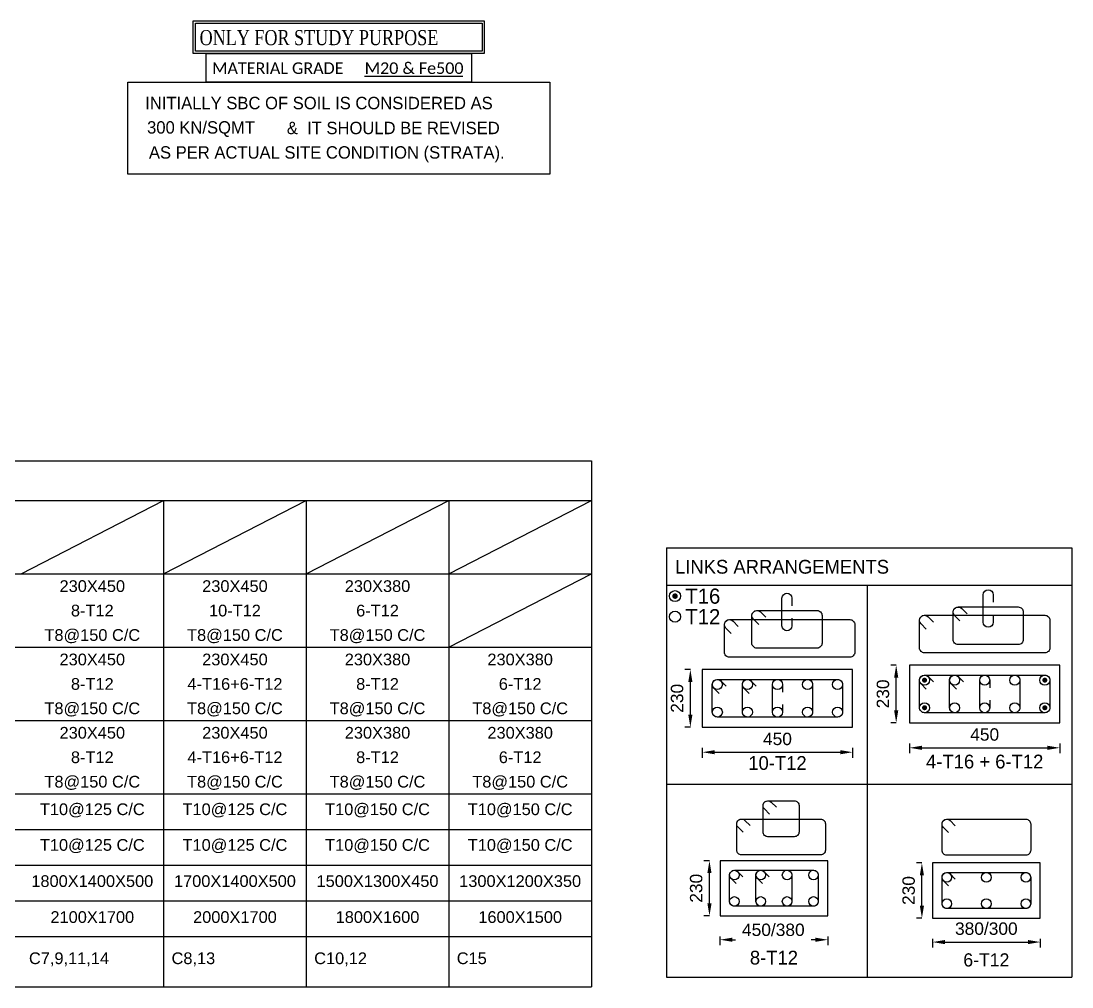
# Model space of a CAD drawing. Extents: x 2161.8 to 2191.4, y 1313 to 1338.
# Drawn here: x 2176.12 to 2191.37, y 1312.99 to 1327.01 of the extents above; entities that cross this region are included whole.
import ezdxf
from ezdxf.enums import TextEntityAlignment as Align

# ---------------------------------------------------------------- set-up
doc = ezdxf.new("R2010")
doc.units = 0
doc.layers.get('DEFPOINTS').update_dxf_attribs({"linetype": 'CONTINUOUS'})
for name, color, linetype in [('BAHUBALI_TITLE__BM_', 4, 'CONTINUOUS'), ('BORDER', 40, 'CONTINUOUS'), ('BORDER__BM_', 40, 'CONTINUOUS'), ('COLUMN__BM_', 50, 'CONTINUOUS'), ('DIMENSIONS__BM_', 251, 'CONTINUOUS'), ('LINKS-STIRRUPS-DISTR__BM_', 253, 'CONTINUOUS'), ('MAIN_STEEL__BM_', 142, 'CONTINUOUS'), ('SCHEDULE_TEXT__BM_', 7, 'CONTINUOUS'), ('SECTION_BORDER__BM_', 8, 'CONTINUOUS'), ('SLAB_TEXT__BM_', 7, 'CONTINUOUS'), ('TEXT1__BM_', 1, 'CONTINUOUS'), ('TEXT__BM_', 7, 'CONTINUOUS'), ('TEXT_SCH', 7, 'CONTINUOUS')]:
    doc.layers.add(name, color=color, linetype=linetype)
doc.styles.add('AA', font='arial.ttf')
doc.styles.add('AR', font='arial.ttf')
doc.styles.add('BAHUBALI', font='CALIST.TTF', dxfattribs={"height": 0.22})
doc.styles.add('CALIBRI', font='calibri.ttf')
doc.styles.add('GA', font='GARA.TTF')
doc.dimstyles.new('_BM__FOR_MM', dxfattribs={"dimtxt": 0.18, "dimasz": 0.18, "dimexe": 0.08, "dimexo": 0.3, "dimgap": 0.1, "dimtad": 1, "dimdec": 0, "dimlfac": 1000, "dimzin": 0, "dimtxsty": 'AR', "dimcen": 0.09, "dimclrd": 256, "dimclre": 256, "dimclrt": 4, "dimazin": 3, "dimtfac": 1, "dimtdec": 0, "dimtmove": 0, "dimatfit": 3, "dimtolj": 1, "dimtzin": 0})

# ---------------------------------------------------------------- blocks, each defined once
blk = doc.blocks.new('R')
at = {"layer": 'BORDER__BM_'}
for points in [[(871.132, 254.446), (878.673, 254.446), (878.673, 253.606), (871.132, 253.606)], [(871.188, 254.39), (878.617, 254.39), (878.617, 253.662), (871.188, 253.662)]]:
    blk.add_lwpolyline(points, close=True, dxfattribs=at)
blk = doc.blocks.new('FHGH')
at = {"layer": 'BAHUBALI_TITLE__BM_'}
blk.add_line((875.277, 253.274), (876.703, 253.274), dxfattribs=at)
at = {"layer": 'BORDER__BM_'}
blk.add_lwpolyline([(872.975, 253.606), (876.83, 253.606), (876.83, 253.19), (872.975, 253.19)], close=True, dxfattribs=at)
at = {"layer": 'SLAB_TEXT__BM_', "style": 'CALIBRI'}
for s, p in [('MATERIAL GRADE  ', (873.063, 253.308)), ('M20 & Fe500', (875.277, 253.308))]:
    blk.add_text(s, height=0.168, dxfattribs=at).set_placement(p)
blk = doc.blocks.new('*D5')
at = {"layer": 'DEFPOINTS', "color": 0}
for p in [(-777.992, -783.757), (-776.427, -783.757), (-776.427, -784.104)]:
    blk.add_point(p, dxfattribs=at)
at = {"layer": 'DIMENSIONS__BM_', "ltscale": 0.8}
for p, q in [((-777.992, -784.057), (-777.992, -784.184)), ((-776.427, -784.057), (-776.427, -784.184)), ((-777.812, -784.104), (-777.765, -784.104)), ((-776.607, -784.104), (-776.671, -784.104))]:
    blk.add_line(p, q, dxfattribs=at)
at = {"layer": 'DIMENSIONS__BM_'}
for points in [[(-777.812, -784.074), (-777.812, -784.134), (-777.992, -784.104)], [(-776.607, -784.134), (-776.607, -784.074), (-776.427, -784.104)]]:
    blk.add_solid(points, dxfattribs=at)
at = {"layer": 'DIMENSIONS__BM_', "color": 4, "insert": (-777.218, -783.961), "char_height": 0.18, "attachment_point": 5, "style": 'AR'}
blk.add_mtext('\\A1;450/380', dxfattribs=at)
blk = doc.blocks.new('*D6')
at = {"layer": 'DEFPOINTS', "color": 0}
for p in [(-778.145, -782.957), (-777.992, -782.957), (-777.992, -783.757)]:
    blk.add_point(p, dxfattribs=at)
at = {"layer": 'DIMENSIONS__BM_', "ltscale": 0.8}
for p, q in [((-778.145, -782.957), (-778.225, -782.957)), ((-778.145, -783.577), (-778.145, -783.137)), ((-778.145, -783.757), (-778.225, -783.757))]:
    blk.add_line(p, q, dxfattribs=at)
at = {"layer": 'DIMENSIONS__BM_'}
for points in [[(-778.115, -783.137), (-778.175, -783.137), (-778.145, -782.957)], [(-778.175, -783.577), (-778.115, -783.577), (-778.145, -783.757)]]:
    blk.add_solid(points, dxfattribs=at)
at = {"layer": 'DIMENSIONS__BM_', "color": 4, "insert": (-778.337, -783.357), "char_height": 0.18, "attachment_point": 5, "rotation": 90, "style": 'AR'}
blk.add_mtext('\\A1;230', dxfattribs=at)
blk = doc.blocks.new('*D7')
at = {"layer": 'DEFPOINTS', "color": 0}
for p in [(-778.249, -781.018), (-776.067, -781.018), (-776.067, -781.382)]:
    blk.add_point(p, dxfattribs=at)
at = {"layer": 'DIMENSIONS__BM_', "ltscale": 0.8}
for p, q in [((-778.249, -781.318), (-778.249, -781.462)), ((-778.069, -781.382), (-776.247, -781.382)), ((-776.067, -781.318), (-776.067, -781.462))]:
    blk.add_line(p, q, dxfattribs=at)
at = {"layer": 'DIMENSIONS__BM_'}
for points in [[(-778.069, -781.352), (-778.069, -781.412), (-778.249, -781.382)], [(-776.247, -781.412), (-776.247, -781.352), (-776.067, -781.382)]]:
    blk.add_solid(points, dxfattribs=at)
at = {"layer": 'DIMENSIONS__BM_', "color": 4, "insert": (-777.158, -781.19), "char_height": 0.18, "attachment_point": 5, "style": 'AR'}
blk.add_mtext('\\A1;450', dxfattribs=at)
blk = doc.blocks.new('*D8')
at = {"layer": 'DEFPOINTS', "color": 0}
for p in [(-778.422, -780.182), (-778.249, -780.182), (-778.249, -781.018)]:
    blk.add_point(p, dxfattribs=at)
at = {"layer": 'DIMENSIONS__BM_', "ltscale": 0.8}
for p, q in [((-778.422, -780.182), (-778.502, -780.182)), ((-778.422, -780.838), (-778.422, -780.362)), ((-778.422, -781.018), (-778.502, -781.018))]:
    blk.add_line(p, q, dxfattribs=at)
at = {"layer": 'DIMENSIONS__BM_'}
for points in [[(-778.392, -780.362), (-778.452, -780.362), (-778.422, -780.182)], [(-778.452, -780.838), (-778.392, -780.838), (-778.422, -781.018)]]:
    blk.add_solid(points, dxfattribs=at)
at = {"layer": 'DIMENSIONS__BM_', "color": 4, "insert": (-778.614, -780.6), "char_height": 0.18, "attachment_point": 5, "rotation": 90, "style": 'AR'}
blk.add_mtext('\\A1;230', dxfattribs=at)
blk = doc.blocks.new('*D9')
at = {"layer": 'DEFPOINTS', "color": 0}
for p in [(-775.242, -780.955), (-773.06, -780.955), (-773.06, -781.318)]:
    blk.add_point(p, dxfattribs=at)
at = {"layer": 'DIMENSIONS__BM_', "ltscale": 0.8}
for p, q in [((-775.242, -781.255), (-775.242, -781.398)), ((-773.06, -781.255), (-773.06, -781.398)), ((-775.062, -781.318), (-773.24, -781.318))]:
    blk.add_line(p, q, dxfattribs=at)
at = {"layer": 'DIMENSIONS__BM_'}
for points in [[(-775.062, -781.288), (-775.062, -781.348), (-775.242, -781.318)], [(-773.24, -781.348), (-773.24, -781.288), (-773.06, -781.318)]]:
    blk.add_solid(points, dxfattribs=at)
at = {"layer": 'DIMENSIONS__BM_', "color": 4, "insert": (-774.151, -781.126), "char_height": 0.18, "attachment_point": 5, "style": 'AR'}
blk.add_mtext('\\A1;450', dxfattribs=at)
blk = doc.blocks.new('*D10')
at = {"layer": 'DEFPOINTS', "color": 0}
for p in [(-775.435, -780.118), (-775.242, -780.118), (-775.242, -780.955)]:
    blk.add_point(p, dxfattribs=at)
at = {"layer": 'DIMENSIONS__BM_', "ltscale": 0.8}
for p, q in [((-775.435, -780.118), (-775.515, -780.118)), ((-775.435, -780.775), (-775.435, -780.298)), ((-775.435, -780.955), (-775.515, -780.955))]:
    blk.add_line(p, q, dxfattribs=at)
at = {"layer": 'DIMENSIONS__BM_'}
for points in [[(-775.405, -780.298), (-775.465, -780.298), (-775.435, -780.118)], [(-775.465, -780.775), (-775.405, -780.775), (-775.435, -780.955)]]:
    blk.add_solid(points, dxfattribs=at)
at = {"layer": 'DIMENSIONS__BM_', "color": 4, "insert": (-775.627, -780.536), "char_height": 0.18, "attachment_point": 5, "rotation": 90, "style": 'AR'}
blk.add_mtext('\\A1;230', dxfattribs=at)
blk = doc.blocks.new('*D11')
at = {"layer": 'DEFPOINTS', "color": 0}
for p in [(-774.909, -783.79), (-773.344, -783.79), (-773.344, -784.138)]:
    blk.add_point(p, dxfattribs=at)
at = {"layer": 'DIMENSIONS__BM_', "ltscale": 0.8}
for p, q in [((-774.909, -784.09), (-774.909, -784.218)), ((-774.729, -784.138), (-773.524, -784.138)), ((-773.344, -784.09), (-773.344, -784.218))]:
    blk.add_line(p, q, dxfattribs=at)
at = {"layer": 'DIMENSIONS__BM_'}
for points in [[(-774.729, -784.108), (-774.729, -784.168), (-774.909, -784.138)], [(-773.524, -784.168), (-773.524, -784.108), (-773.344, -784.138)]]:
    blk.add_solid(points, dxfattribs=at)
at = {"layer": 'DIMENSIONS__BM_', "color": 4, "insert": (-774.127, -783.944), "char_height": 0.18, "attachment_point": 5, "style": 'AR'}
blk.add_mtext('\\A1;380/300', dxfattribs=at)
blk = doc.blocks.new('*D12')
at = {"layer": 'DEFPOINTS', "color": 0}
for p in [(-775.062, -782.99), (-774.909, -782.99), (-774.909, -783.79)]:
    blk.add_point(p, dxfattribs=at)
at = {"layer": 'DIMENSIONS__BM_', "ltscale": 0.8}
for p, q in [((-775.062, -782.99), (-775.142, -782.99)), ((-775.062, -783.61), (-775.062, -783.17)), ((-775.062, -783.79), (-775.142, -783.79))]:
    blk.add_line(p, q, dxfattribs=at)
at = {"layer": 'DIMENSIONS__BM_'}
for points in [[(-775.032, -783.17), (-775.092, -783.17), (-775.062, -782.99)], [(-775.092, -783.61), (-775.032, -783.61), (-775.062, -783.79)]]:
    blk.add_solid(points, dxfattribs=at)
at = {"layer": 'DIMENSIONS__BM_', "color": 4, "insert": (-775.254, -783.39), "char_height": 0.18, "attachment_point": 5, "rotation": 90, "style": 'AR'}
blk.add_mtext('\\A1;230', dxfattribs=at)
blk = doc.blocks.new('ERHJTEK')
at = {"layer": 'COLUMN__BM_'}
for points in [[(-1453.716, -1227.9742), (-1455.8978, -1227.9742)], [(-1455.8978, -1227.9742), (-1455.8978, -1228.8106)], [(-1453.716, -1228.8106), (-1453.716, -1227.9742)], [(-1456.7231, -1228.0374), (-1458.9049, -1228.0374)], [(-1458.9049, -1228.0374), (-1458.9049, -1228.8738)], [(-1456.7231, -1228.8738), (-1456.7231, -1228.0374)], [(-1458.9049, -1228.8738), (-1456.7231, -1228.8738)], [(-1455.8978, -1228.8106), (-1453.716, -1228.8106)], [(-1457.0827, -1230.8125), (-1458.6479, -1230.8125)], [(-1458.6479, -1230.8125), (-1458.6479, -1231.6125)], [(-1457.0827, -1231.6125), (-1457.0827, -1230.8125)], [(-1454.0003, -1230.8456), (-1455.5655, -1230.8456)], [(-1455.5655, -1230.8456), (-1455.5655, -1231.6456)], [(-1454.0003, -1231.6456), (-1454.0003, -1230.8456)], [(-1458.6479, -1231.6125), (-1457.0827, -1231.6125)], [(-1455.5655, -1231.6456), (-1454.0003, -1231.6456)]]:
    blk.add_lwpolyline(points, dxfattribs=at)
at = {"layer": 'LINKS-STIRRUPS-DISTR__BM_'}
for points in [[(-1457.6034, -1227.2937), (-1457.6034, -1227.4028, -1), (-1457.7489, -1227.4028), (-1457.7489, -1227.0028, -1), (-1457.6034, -1227.0028), (-1457.6034, -1227.1119)], [(-1454.6829, -1227.2423), (-1454.6829, -1227.3514, -1), (-1454.8283, -1227.3514), (-1454.8283, -1226.9514, -1), (-1454.6829, -1226.9514), (-1454.6829, -1227.0605)], [(-1458.0868, -1227.3827), (-1458.1639, -1227.3056, -0.668178), (-1458.1125, -1227.1814), (-1457.2398, -1227.1814, -0.4142136), (-1457.1671, -1227.2542), (-1457.1671, -1227.6542, -0.4142136), (-1457.2398, -1227.7269), (-1458.1125, -1227.7269, -0.4142136), (-1458.1853, -1227.6542), (-1458.1853, -1227.2542, -0.6681793), (-1458.0611, -1227.2027), (-1457.984, -1227.2799)], [(-1455.6539, -1227.4514), (-1455.7311, -1227.3742, -0.668178), (-1455.6796, -1227.2501), (-1453.9342, -1227.2501, -0.4142136), (-1453.8615, -1227.3228), (-1453.8615, -1227.7228, -0.4142136), (-1453.9342, -1227.7955), (-1455.6796, -1227.7955, -0.4142136), (-1455.7524, -1227.7228), (-1455.7524, -1227.3228, -0.6681793), (-1455.6282, -1227.2714), (-1455.5511, -1227.3485)], [(-1455.1662, -1227.3312), (-1455.2434, -1227.2541, -0.668178), (-1455.1919, -1227.13), (-1454.3192, -1227.13, -0.4142136), (-1454.2465, -1227.2027), (-1454.2465, -1227.6027, -0.4142136), (-1454.3192, -1227.6754), (-1455.1919, -1227.6754, -0.4142136), (-1455.2647, -1227.6027), (-1455.2647, -1227.2027, -0.6681793), (-1455.1405, -1227.1513), (-1455.0634, -1227.2284)], [(-1458.4849, -1227.5146), (-1458.562, -1227.4375, -0.668178), (-1458.5106, -1227.3133), (-1456.7652, -1227.3133, -0.4142136), (-1456.6924, -1227.386), (-1456.6924, -1227.786, -0.4142136), (-1456.7652, -1227.8588), (-1458.5106, -1227.8588, -0.4142136), (-1458.5833, -1227.786), (-1458.5833, -1227.386, -0.6681793), (-1458.4592, -1227.3346), (-1458.3821, -1227.4118)], [(-1455.6539, -1228.3209), (-1455.7311, -1228.2438, -0.668178), (-1455.6796, -1228.1197), (-1453.9342, -1228.1197, -0.4142136), (-1453.8615, -1228.1924), (-1453.8615, -1228.5924, -0.4142136), (-1453.9342, -1228.6651), (-1455.6796, -1228.6651, -0.4142136), (-1455.7524, -1228.5924), (-1455.7524, -1228.1924, -0.6681793), (-1455.6282, -1228.141), (-1455.5511, -1228.2181)], [(-1455.2176, -1228.3209), (-1455.2947, -1228.2438, -0.668178), (-1455.2433, -1228.1197), (-1454.3706, -1228.1197, -0.4142136), (-1454.2978, -1228.1924), (-1454.2978, -1228.5924, -0.4142136), (-1454.3706, -1228.6651), (-1455.2433, -1228.6651, -0.4142136), (-1455.316, -1228.5924), (-1455.316, -1228.1924, -0.6681793), (-1455.1919, -1228.141), (-1455.1147, -1228.2181)], [(-1454.7342, -1228.4833), (-1454.7342, -1228.5924, -1), (-1454.8796, -1228.5924), (-1454.8796, -1228.1924, -1), (-1454.7342, -1228.1924), (-1454.7342, -1228.3015)], [(-1458.661, -1228.3842), (-1458.7382, -1228.307, -0.668178), (-1458.6867, -1228.1829), (-1456.9413, -1228.1829, -0.4142136), (-1456.8686, -1228.2556), (-1456.8686, -1228.6556, -0.4142136), (-1456.9413, -1228.7283), (-1458.6867, -1228.7283, -0.4142136), (-1458.7595, -1228.6556), (-1458.7595, -1228.2556, -0.6681793), (-1458.6353, -1228.2042), (-1458.5582, -1228.2813)], [(-1458.2247, -1228.3842), (-1458.3018, -1228.307, -0.668178), (-1458.2504, -1228.1829), (-1457.3776, -1228.1829, -0.4142136), (-1457.3049, -1228.2556), (-1457.3049, -1228.6556, -0.4142136), (-1457.3776, -1228.7283), (-1458.2504, -1228.7283, -0.4142136), (-1458.3231, -1228.6556), (-1458.3231, -1228.2556, -0.6681793), (-1458.1989, -1228.2042), (-1458.1218, -1228.2813)], [(-1457.7413, -1228.5465), (-1457.7413, -1228.6556, -1), (-1457.8867, -1228.6556), (-1457.8867, -1228.2556, -1), (-1457.7413, -1228.2556), (-1457.7413, -1228.3647)], [(-1457.9285, -1230.1359), (-1458.0022, -1230.0621, -0.668178), (-1457.9531, -1229.9433), (-1457.5704, -1229.9433, -0.4142136), (-1457.5009, -1230.0129), (-1457.5009, -1230.3955, -0.4142136), (-1457.5704, -1230.4651), (-1457.9531, -1230.4651, -0.4142136), (-1458.0226, -1230.3955), (-1458.0226, -1230.0129, -0.6681793), (-1457.9039, -1229.9637), (-1457.8301, -1230.0375)], [(-1458.3111, -1230.4002), (-1458.3848, -1230.3264, -0.668178), (-1458.3357, -1230.2077), (-1457.1878, -1230.2077, -0.4142136), (-1457.1183, -1230.2772), (-1457.1183, -1230.6598, -0.4142136), (-1457.1878, -1230.7294), (-1458.3357, -1230.7294, -0.4142136), (-1458.4052, -1230.6598), (-1458.4052, -1230.2772, -0.6681793), (-1458.2865, -1230.228), (-1458.2127, -1230.3018)], [(-1455.3322, -1230.4029), (-1455.406, -1230.3291, -0.668178), (-1455.3568, -1230.2103), (-1454.209, -1230.2103, -0.4142136), (-1454.1394, -1230.2799), (-1454.1394, -1230.6625, -0.4142136), (-1454.209, -1230.7321), (-1455.3568, -1230.7321, -0.4142136), (-1455.4264, -1230.6625), (-1455.4264, -1230.2799, -0.6681793), (-1455.3076, -1230.2307), (-1455.2338, -1230.3045)], [(-1458.4146, -1231.1442), (-1458.4884, -1231.0704, -0.668178), (-1458.4392, -1230.9517), (-1457.2914, -1230.9517, -0.4142136), (-1457.2218, -1231.0212), (-1457.2218, -1231.4038, -0.4142136), (-1457.2914, -1231.4734), (-1458.4392, -1231.4734, -0.4142136), (-1458.5088, -1231.4038), (-1458.5088, -1231.0212, -0.6681793), (-1458.39, -1230.972), (-1458.3162, -1231.0458)], [(-1458.032, -1231.1442), (-1458.1058, -1231.0704, -0.668178), (-1458.0566, -1230.9517), (-1457.674, -1230.9517, -0.4142136), (-1457.6044, -1231.0212), (-1457.6044, -1231.4038, -0.4142136), (-1457.674, -1231.4734), (-1458.0566, -1231.4734, -0.4142136), (-1458.1261, -1231.4038), (-1458.1261, -1231.0212, -0.6681793), (-1458.0074, -1230.972), (-1457.9336, -1231.0458)], [(-1455.3322, -1231.1773), (-1455.406, -1231.1035, -0.668178), (-1455.3568, -1230.9847), (-1454.209, -1230.9847, -0.4142136), (-1454.1394, -1231.0543), (-1454.1394, -1231.4369, -0.4142136), (-1454.209, -1231.5065), (-1455.3568, -1231.5065, -0.4142136), (-1455.4264, -1231.4369), (-1455.4264, -1231.0543, -0.6681793), (-1455.3076, -1231.0051), (-1455.2338, -1231.0789)]]:
    blk.add_lwpolyline(points, format="xyb", dxfattribs=at)
at = {"layer": 'MAIN_STEEL__BM_'}
for points, const_width in [([(-1459.3208, -1226.9724, 1), (-1459.2808, -1226.9724, 1)], 0.04), ([(-1455.6978, -1228.1924, 1), (-1455.6615, -1228.1924, 1)], 0.0364), ([(-1453.9524, -1228.1924, 1), (-1453.916, -1228.1924, 1)], 0.0364), ([(-1455.6978, -1228.5924, 1), (-1455.6615, -1228.5924, 1)], 0.0364), ([(-1453.9524, -1228.5924, 1), (-1453.916, -1228.5924, 1)], 0.0364)]:
    blk.add_lwpolyline(points, format="xyb", close=True, dxfattribs=dict(at, const_width=const_width))
for centre, radius in [((-1459.3008, -1226.9724), 0.08), ((-1459.3008, -1227.2709), 0.08), ((-1455.6796, -1228.1924), 0.0727), ((-1455.2433, -1228.1924), 0.0727), ((-1454.8069, -1228.1924), 0.0727), ((-1454.3706, -1228.1924), 0.0727), ((-1453.9342, -1228.1924), 0.0727), ((-1458.6867, -1228.2556), 0.0727), ((-1458.2504, -1228.2556), 0.0727), ((-1457.814, -1228.2556), 0.0727), ((-1457.3776, -1228.2556), 0.0727), ((-1456.9413, -1228.2556), 0.0727), ((-1458.6867, -1228.6556), 0.0727), ((-1458.2504, -1228.6556), 0.0727), ((-1457.814, -1228.6556), 0.0727), ((-1457.3776, -1228.6556), 0.0727), ((-1456.9413, -1228.6556), 0.0727), ((-1455.6796, -1228.5924), 0.0727), ((-1455.2433, -1228.5924), 0.0727), ((-1454.8069, -1228.5924), 0.0727), ((-1454.3706, -1228.5924), 0.0727), ((-1453.9342, -1228.5924), 0.0727), ((-1458.4392, -1231.0212), 0.0696), ((-1458.0566, -1231.0212), 0.0696), ((-1457.674, -1231.0212), 0.0696), ((-1457.2914, -1231.0212), 0.0696), ((-1455.3568, -1231.0543), 0.0696), ((-1454.7829, -1231.0543), 0.0696), ((-1454.209, -1231.0543), 0.0696), ((-1458.4392, -1231.4038), 0.0696), ((-1458.0566, -1231.4038), 0.0696), ((-1457.674, -1231.4038), 0.0696), ((-1457.2914, -1231.4038), 0.0696), ((-1455.3568, -1231.4369), 0.0696), ((-1454.7829, -1231.4369), 0.0696), ((-1454.209, -1231.4369), 0.0696)]:
    blk.add_circle(centre, radius, dxfattribs=at)
at = {"layer": 'SECTION_BORDER__BM_'}
for p, q in [((-1459.4258, -1226.2737), (-1453.54, -1226.2737)), ((-1459.4258, -1226.8122), (-1453.54, -1226.8122))]:
    blk.add_line(p, q, dxfattribs=at)
for points in [[(-1459.4258, -1226.2737), (-1459.4258, -1232.5041)], [(-1453.54, -1226.2737), (-1453.54, -1232.5041)], [(-1456.5148, -1226.8122), (-1456.5148, -1232.5041)], [(-1459.4258, -1229.7), (-1453.54, -1229.7)], [(-1459.4258, -1232.5041), (-1453.54, -1232.5041)]]:
    blk.add_lwpolyline(points, dxfattribs=at)
at = {"layer": 'SCHEDULE_TEXT__BM_', "style": 'BAHUBALI'}
blk.add_text('LINKS ARRANGEMENTS', height=0.2, dxfattribs=at).set_placement((-1459.3009, -1226.6465))
for s, p in [('T16', (-1459.1508, -1226.9724)), ('T12', (-1459.1508, -1227.2709))]:
    blk.add_text(s, height=0.22, dxfattribs=at).set_placement(p, align=Align.MIDDLE_LEFT)
for s, height, p in [('10-T12', 0.2, (-1457.814, -1229.3948)), ('4-T16 + 6-T12', 0.2, (-1454.8069, -1229.3737)), ('8-T12', 0.2, (-1457.8653, -1232.2196)), ('6-T12', 0.1913, (-1454.7829, -1232.2527))]:
    blk.add_text(s, height=height, dxfattribs=at).set_placement(p, align=Align.MIDDLE_CENTER)
at = {"layer": 'DIMENSIONS__BM_', "ltscale": 0.8}
for p1, p2, distance, text, picture, middle in [((-1455.8978, -1228.8106), (-1455.8978, -1227.9742), 0.1935, '230', '*D10', (-1456.2832, -1228.3924)), ((-1458.9049, -1228.8738), (-1458.9049, -1228.0374), 0.1732, '230', '*D8', (-1459.2701, -1228.4556)), ((-1458.9049, -1228.8738), (-1456.7231, -1228.8738), -0.3636, '450', '*D7', (-1457.814, -1229.0455)), ((-1455.8978, -1228.8106), (-1453.716, -1228.8106), -0.3636, '450', '*D9', (-1454.8069, -1228.9823)), ((-1458.6479, -1231.6125), (-1458.6479, -1230.8125), 0.1528, '230', '*D6', (-1458.9927, -1231.2125)), ((-1455.5655, -1231.6456), (-1455.5655, -1230.8456), 0.1528, '230', '*D12', (-1455.9103, -1231.2456)), ((-1455.5655, -1231.6456), (-1454.0003, -1231.6456), -0.3478, '380/300', '*D11', (-1454.7829, -1231.8003))]:
    dim = blk.add_aligned_dim(p1=p1, p2=p2, distance=distance, text=text, dimstyle='_BM__FOR_MM', dxfattribs=at)
    dim.commit()
    dim.dimension.update_dxf_attribs({"geometry": picture, "text_midpoint": middle, "insert": (-680.6561, -447.8559)})
dim = blk.add_linear_dim(base=(-1457.0827, -1231.9603), p1=(-1458.6479, -1231.6125), p2=(-1457.0827, -1231.6125), angle=0, text='450/380', dimstyle='_BM__FOR_MM', dxfattribs=at)
dim.commit()
dim.dimension.update_dxf_attribs({"geometry": '*D5', "text_midpoint": (-1457.8739, -1231.8166), "dimtype": 129, "insert": (-680.6561, -447.8559)})

msp = doc.modelspace()

# ---------------------------------------------------------------- linework, layer by layer
at = {"layer": 'BORDER'}
for p, q in [((2161.793, 1320.63), (2184.398, 1320.63)), ((2184.398, 1320.63), (2184.398, 1312.992)), ((2161.793, 1320.052), (2184.398, 1320.052)), ((2162.555, 1320.052), (2184.398, 1320.052)), ((2162.555, 1320.052), (2184.398, 1320.052)), ((2162.555, 1320.052), (2184.398, 1320.052)), ((2176.121, 1318.988), (2178.19, 1320.052)), ((2178.19, 1320.052), (2178.19, 1312.992)), ((2178.19, 1318.988), (2180.26, 1320.052)), ((2180.26, 1320.052), (2180.26, 1312.992)), ((2180.26, 1318.988), (2182.329, 1320.052)), ((2182.329, 1320.052), (2182.329, 1312.992)), ((2182.329, 1318.988), (2184.398, 1320.052)), ((2162.555, 1318.988), (2184.398, 1318.988)), ((2182.329, 1317.924), (2184.398, 1318.988)), ((2162.555, 1317.924), (2184.398, 1317.924)), ((2162.555, 1316.859), (2184.398, 1316.859)), ((2161.793, 1315.795), (2184.398, 1315.795)), ((2162.555, 1315.795), (2184.398, 1315.795)), ((2164.024, 1315.278), (2184.398, 1315.278)), ((2162.555, 1314.76), (2184.398, 1314.76)), ((2162.555, 1314.76), (2184.398, 1314.76)), ((2162.555, 1314.243), (2184.398, 1314.243)), ((2162.555, 1313.725), (2184.398, 1313.725)), ((2161.793, 1312.992), (2184.398, 1312.992))]:
    msp.add_line(p, q, dxfattribs=at)
at = {"layer": 'BORDER__BM_'}
msp.add_lwpolyline([(2177.672, 1326.127), (2183.793, 1326.127), (2183.793, 1324.788), (2177.672, 1324.788)], close=True, dxfattribs=at)

# ---------------------------------------------------------------- block references
at = {"layer": 'BAHUBALI_TITLE__BM_', "xscale": 0.5599999999999999, "yscale": 0.5599999999999999, "zscale": 0.5599999999999999}
msp.add_blockref('R', (1690.787, 1184.524), dxfattribs=at)
at = {"layer": 'BAHUBALI_TITLE__BM_'}
msp.add_blockref('FHGH', (1305.83, 1072.937), dxfattribs=at)
at = {"layer": 'DIMENSIONS__BM_'}
msp.add_blockref('ERHJTEK', (3644.912, 2545.638), dxfattribs=at)

# ---------------------------------------------------------------- texts
at = {"layer": 'TEXT1__BM_', "style": 'GA', "width": 0.9}
msp.add_text('ONLY FOR STUDY PURPOSE', height=0.21952, dxfattribs=at).set_placement((2178.712, 1326.663))
at = {"layer": 'TEXT__BM_', "style": 'BAHUBALI'}
for s, p in [('INITIALLY SBC OF SOIL IS CONSIDERED AS ', (2177.923, 1325.733)), (' &  IT SHOULD BE REVISED ', (2179.911, 1325.371)), (' AS PER ACTUAL SITE CONDITION (STRATA).', (2177.91, 1325.016))]:
    msp.add_text(s, height=0.18, dxfattribs=at).set_placement(p)
at = {"layer": 'TEXT__BM_', "color": 1, "style": 'BAHUBALI'}
msp.add_text('300 KN/SQMT', height=0.18, dxfattribs=at).set_placement((2177.95, 1325.379))
at = {"layer": 'TEXT_SCH', "style": 'AA'}
for s, p in [('230X450', (2177.155, 1318.811)), ('230X450', (2179.225, 1318.811)), ('230X380', (2181.294, 1318.811)), ('8-T12', (2177.155, 1318.456)), ('10-T12', (2179.225, 1318.456)), ('6-T12', (2181.294, 1318.456)), ('T8@150 C/C', (2177.155, 1318.101)), ('T8@150 C/C', (2179.225, 1318.101)), ('T8@150 C/C', (2181.294, 1318.101)), ('230X450', (2177.155, 1317.746)), ('230X450', (2179.225, 1317.746)), ('230X380', (2181.294, 1317.746)), ('230X380', (2183.364, 1317.746)), ('8-T12', (2177.155, 1317.391)), ('4-T16+6-T12', (2179.225, 1317.391)), ('8-T12', (2181.294, 1317.391)), ('6-T12', (2183.364, 1317.391)), ('T8@150 C/C', (2177.155, 1317.037)), ('T8@150 C/C', (2179.225, 1317.037)), ('T8@150 C/C', (2181.294, 1317.037)), ('T8@150 C/C', (2183.364, 1317.037)), ('230X450', (2177.155, 1316.682)), ('230X450', (2179.225, 1316.682)), ('230X380', (2181.294, 1316.682)), ('230X380', (2183.364, 1316.682)), ('8-T12', (2177.155, 1316.327)), ('4-T16+6-T12', (2179.225, 1316.327)), ('8-T12', (2181.294, 1316.327)), ('6-T12', (2183.364, 1316.327)), ('T8@150 C/C', (2177.155, 1315.972)), ('T8@150 C/C', (2179.225, 1315.972)), ('T8@150 C/C', (2181.294, 1315.972)), ('T8@150 C/C', (2183.364, 1315.972))]:
    msp.add_text(s, height=0.17, dxfattribs=at).set_placement(p, align=Align.MIDDLE_CENTER)
for s, p in [('T10@125 C/C', (2177.155, 1315.436)), ('T10@125 C/C', (2179.225, 1315.436)), ('T10@150 C/C', (2181.294, 1315.436)), ('T10@150 C/C', (2183.364, 1315.436)), ('T10@125 C/C', (2177.155, 1314.918)), ('T10@125 C/C', (2179.225, 1314.918)), ('T10@150 C/C', (2181.294, 1314.918)), ('T10@150 C/C', (2183.364, 1314.918)), ('1800X1400X500', (2177.155, 1314.393)), ('1700X1400X500', (2179.225, 1314.393)), ('1500X1300X450', (2181.294, 1314.393)), ('1300X1200X350', (2183.364, 1314.393)), ('2100X1700', (2177.155, 1313.871)), ('2000X1700', (2179.225, 1313.871)), ('1800X1600', (2181.294, 1313.871)), ('1600X1500', (2183.364, 1313.871))]:
    msp.add_text(s, height=0.17, dxfattribs=at).set_placement(p, align=Align.BOTTOM_CENTER)
for s, p in [('C7,9,11,14', (2176.236, 1313.324)), ('C8,13', (2178.305, 1313.324)), ('C10,12', (2180.375, 1313.324)), ('C15', (2182.444, 1313.324))]:
    msp.add_text(s, height=0.17, dxfattribs=at).set_placement(p)

doc.saveas('drawing.dxf')
